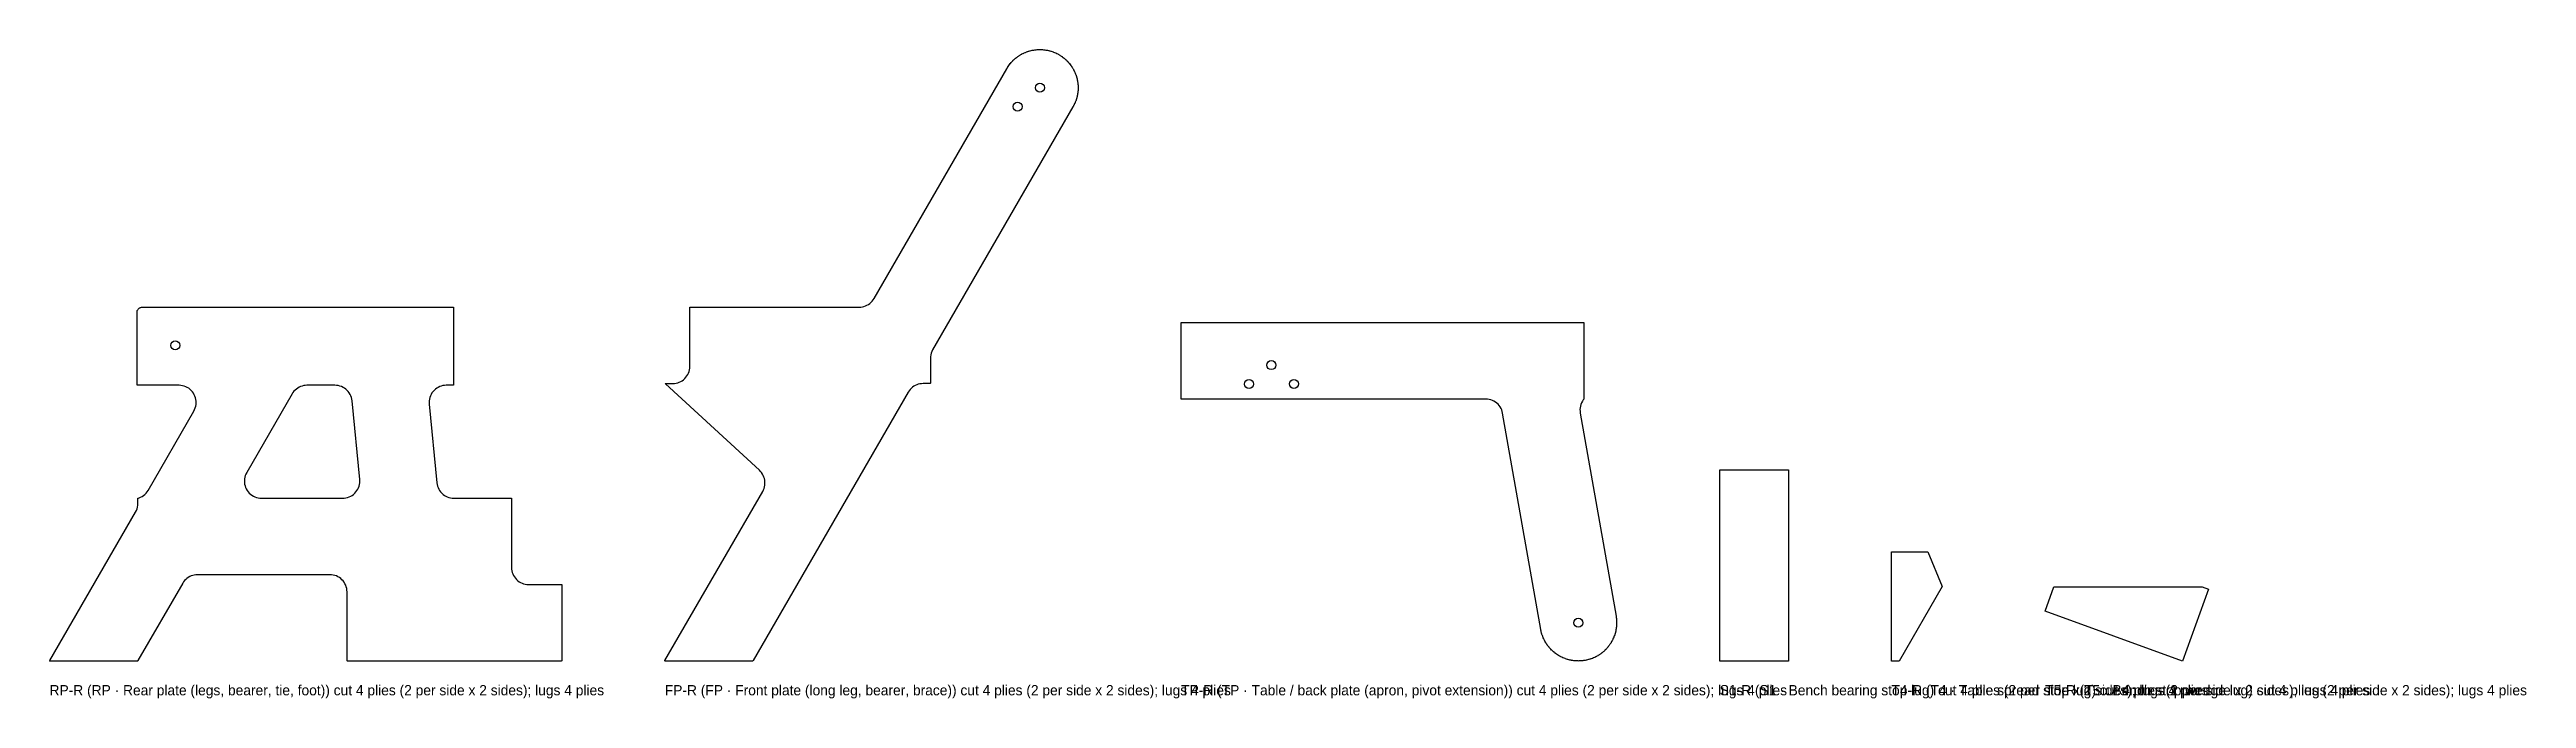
# Model space of a CAD drawing. Header units: millimetres. Extents: x 0 to 2884, y -44 to 712.
import ezdxf

# ---------------------------------------------------------------- set-up
doc = ezdxf.new("R2010")
doc.units = ezdxf.units.MM
for name, color, linetype in [('FP', 7, 'Continuous'), ('FP_HOLES', 1, 'Continuous'), ('RP', 7, 'Continuous'), ('RP_HOLES', 1, 'Continuous'), ('S1', 7, 'Continuous'), ('T4', 7, 'Continuous'), ('T5', 7, 'Continuous'), ('TP', 7, 'Continuous'), ('TP_HOLES', 1, 'Continuous')]:
    doc.layers.add(name, color=color, linetype=linetype)

msp = doc.modelspace()

# ---------------------------------------------------------------- linework, layer by layer
at = {"layer": 'FP'}
msp.add_lwpolyline([(716.35, 0.02), (716.56, 0.43), (830.32, 197.47), (831.2, 199.18), (831.91, 200.98), (832.45, 202.83), (832.81, 204.73), (832.98, 206.65), (832.97, 208.58), (832.77, 210.5), (832.38, 212.39), (831.82, 214.24), (831.08, 216.02), (830.17, 217.72), (829.1, 219.33), (827.88, 220.83), (826.52, 222.2), (717.13, 322.66), (716.81, 322.98), (717.26, 323), (725.55, 323), (727.51, 323.1), (729.45, 323.38), (731.35, 323.86), (733.2, 324.52), (734.98, 325.36), (736.66, 326.37), (738.24, 327.54), (739.69, 328.86), (741.01, 330.31), (742.18, 331.89), (743.19, 333.57), (744.03, 335.35), (744.69, 337.19), (745.16, 339.1), (745.45, 341.04), (745.55, 343), (745.55, 411.51), (745.57, 411.98), (746.04, 412), (942.63, 412), (944.53, 412.09), (946.41, 412.36), (948.26, 412.81), (950.06, 413.43), (951.79, 414.22), (953.44, 415.17), (954.99, 416.28), (956.43, 417.53), (957.74, 418.9), (958.92, 420.4), (959.95, 422), (1114.5, 689.68), (1114.58, 689.82), (1115.2, 690.86), (1115.37, 691.14), (1115.99, 692.09), (1116.17, 692.35), (1116.81, 693.28), (1117, 693.55), (1117.67, 694.46), (1117.87, 694.72), (1118.57, 695.6), (1118.78, 695.86), (1119.51, 696.72), (1119.73, 696.96), (1120.48, 697.8), (1120.71, 698.04), (1121.5, 698.85), (1121.72, 699.08), (1122.54, 699.86), (1122.78, 700.09), (1123.61, 700.85), (1123.86, 701.06), (1124.72, 701.79), (1124.97, 702), (1125.86, 702.7), (1126.11, 702.9), (1127.02, 703.57), (1127.29, 703.77), (1128.22, 704.41), (1128.49, 704.59), (1129.44, 705.2), (1129.71, 705.37), (1130.68, 705.95), (1130.97, 706.12), (1131.96, 706.67), (1132.24, 706.82), (1133.24, 707.33), (1133.54, 707.48), (1134.56, 707.96), (1134.86, 708.1), (1135.89, 708.55), (1136.2, 708.67), (1137.25, 709.09), (1137.55, 709.2), (1138.62, 709.58), (1138.92, 709.69), (1140, 710.03), (1140.31, 710.13), (1141.4, 710.44), (1141.72, 710.52), (1142.81, 710.8), (1143.13, 710.87), (1144.23, 711.11), (1144.55, 711.17), (1145.66, 711.38), (1145.99, 711.43), (1147.11, 711.6), (1147.42, 711.64), (1148.55, 711.77), (1148.88, 711.8), (1150, 711.89), (1150.33, 711.91), (1151.46, 711.97), (1151.78, 711.98), (1152.91, 712), (1153.24, 712), (1154.37, 711.98), (1154.69, 711.97), (1155.82, 711.91), (1156.15, 711.89), (1157.27, 711.8), (1157.6, 711.77), (1158.72, 711.64), (1159.04, 711.6), (1160.16, 711.43), (1160.49, 711.38), (1161.6, 711.17), (1161.91, 711.11), (1163.02, 710.87), (1163.34, 710.8), (1164.43, 710.52), (1164.75, 710.44), (1165.83, 710.13), (1166.15, 710.03), (1167.23, 709.69), (1167.53, 709.58), (1168.59, 709.2), (1168.9, 709.09), (1169.95, 708.67), (1170.26, 708.55), (1171.29, 708.1), (1171.58, 707.97), (1172.6, 707.48), (1172.91, 707.33), (1173.91, 706.82), (1174.19, 706.67), (1175.18, 706.12), (1175.47, 705.95), (1176.43, 705.37), (1176.71, 705.2), (1177.66, 704.59), (1177.93, 704.41), (1178.86, 703.77), (1179.13, 703.57), (1180.03, 702.9), (1180.29, 702.7), (1181.18, 702), (1181.43, 701.79), (1182.29, 701.06), (1182.54, 700.85), (1183.37, 700.09), (1183.61, 699.86), (1184.42, 699.08), (1184.65, 698.85), (1185.44, 698.04), (1185.66, 697.8), (1186.42, 696.96), (1186.64, 696.72), (1187.37, 695.86), (1187.58, 695.6), (1188.28, 694.72), (1188.47, 694.46), (1189.15, 693.55), (1189.34, 693.28), (1189.98, 692.36), (1190.16, 692.09), (1190.78, 691.14), (1190.95, 690.86), (1191.53, 689.89), (1191.69, 689.6), (1192.24, 688.62), (1192.39, 688.33), (1192.91, 687.33), (1193.06, 687.03), (1193.54, 686.01), (1193.67, 685.72), (1194.12, 684.68), (1194.25, 684.37), (1194.66, 683.33), (1194.78, 683.02), (1195.16, 681.95), (1195.26, 681.65), (1195.61, 680.58), (1195.7, 680.26), (1196.01, 679.18), (1196.1, 678.86), (1196.37, 677.76), (1196.44, 677.45), (1196.68, 676.34), (1196.75, 676.02), (1196.95, 674.91), (1197, 674.58), (1197.17, 673.47), (1197.21, 673.15), (1197.34, 672.03), (1197.37, 671.7), (1197.47, 670.57), (1197.49, 670.25), (1197.54, 669.12), (1197.55, 668.79), (1197.57, 667.66), (1197.57, 667.34), (1197.55, 666.21), (1197.54, 665.88), (1197.49, 664.75), (1197.47, 664.43), (1197.37, 663.3), (1197.34, 662.97), (1197.21, 661.85), (1197.17, 661.53), (1197, 660.42), (1196.95, 660.09), (1196.75, 658.98), (1196.68, 658.66), (1196.44, 657.55), (1196.37, 657.24), (1196.1, 656.14), (1196.01, 655.82), (1195.7, 654.74), (1195.61, 654.42), (1195.26, 653.35), (1195.16, 653.05), (1194.78, 651.98), (1194.66, 651.67), (1194.25, 650.63), (1194.12, 650.32), (1193.67, 649.28), (1193.54, 648.99), (1193.06, 647.97), (1192.91, 647.67), (1192.39, 646.67), (1192.24, 646.38), (1191.65, 645.32), (1191.57, 645.18), (1028.23, 362.26), (1027.28, 360.39), (1026.53, 358.44), (1025.99, 356.42), (1025.66, 354.35), (1025.55, 352.26), (1025.55, 323.49), (1025.53, 323.02), (1025.06, 323), (1017.11, 323), (1015.21, 322.91), (1013.32, 322.64), (1011.47, 322.19), (1009.67, 321.57), (1007.94, 320.78), (1006.3, 319.83), (1004.74, 318.72), (1003.31, 317.47), (1001.99, 316.1), (1000.82, 314.6), (999.79, 313), (819.32, 0.41), (819.06, 0.02), (818.6, 0), (716.81, 0)], close=True, dxfattribs=at)
at = {"layer": 'FP_HOLES'}
for centre in [(1153.07, 667.5), (1127.1, 645.5)]:
    msp.add_circle(centre, 5.25, dxfattribs=at)
at = {"layer": 'RP'}
for points in [[(0, 0.02), (0.21, 0.43), (100.17, 173.47), (101.12, 175.34), (101.87, 177.29), (102.41, 179.32), (102.74, 181.38), (102.85, 183.48), (102.85, 189.01), (102.87, 189.48), (103.42, 189.68), (104.22, 189.92), (106.07, 190.69), (107.83, 191.65), (109.49, 192.77), (111.02, 194.06), (112.42, 195.49), (113.67, 197.05), (114.76, 198.73), (168.06, 291), (168.97, 292.77), (169.7, 294.63), (170.24, 296.55), (170.58, 298.51), (170.73, 300.5), (170.68, 302.49), (170.44, 304.47), (169.99, 306.41), (169.36, 308.3), (168.54, 310.12), (167.54, 311.85), (166.38, 313.47), (165.06, 314.96), (163.6, 316.32), (162.01, 317.52), (160.31, 318.56), (158.51, 319.43), (156.64, 320.11), (154.7, 320.6), (152.73, 320.9), (150.74, 321), (102.34, 321), (101.87, 321.02), (101.85, 321.49), (101.85, 405.75), (101.86, 406.15), (101.93, 406.88), (102.05, 407.45), (102.22, 408.02), (102.44, 408.56), (102.72, 409.08), (103.04, 409.56), (103.42, 410.02), (103.83, 410.43), (104.29, 410.81), (104.77, 411.13), (105.29, 411.41), (105.83, 411.63), (106.4, 411.8), (106.97, 411.92), (107.7, 411.99), (108.1, 412), (469.86, 412), (470.33, 411.98), (470.35, 411.51), (470.35, 321.49), (470.33, 321.02), (469.86, 321), (461.93, 321), (459.97, 320.9), (458.03, 320.62), (456.13, 320.14), (454.28, 319.48), (452.51, 318.64), (450.83, 317.63), (449.25, 316.47), (447.8, 315.15), (446.48, 313.7), (445.31, 312.13), (444.3, 310.44), (443.46, 308.67), (442.8, 306.83), (442.32, 304.92), (442.03, 302.98), (441.93, 301.03), (442.02, 299.07), (450.91, 207.57), (451.19, 205.62), (451.67, 203.72), (452.33, 201.87), (453.17, 200.09), (454.17, 198.4), (455.34, 196.83), (456.66, 195.37), (458.12, 194.05), (459.69, 192.88), (461.38, 191.87), (463.15, 191.03), (465, 190.36), (466.91, 189.89), (468.85, 189.6), (470.81, 189.5), (537.36, 189.5), (537.83, 189.48), (537.85, 189.01), (537.85, 109), (537.95, 107.04), (538.23, 105.1), (538.71, 103.19), (539.37, 101.35), (540.21, 99.57), (541.22, 97.89), (542.39, 96.31), (543.71, 94.86), (545.16, 93.54), (546.74, 92.37), (548.42, 91.36), (550.2, 90.52), (552.04, 89.86), (553.95, 89.38), (555.89, 89.1), (557.85, 89), (595.86, 89), (596.33, 88.98), (596.35, 88.51), (596.35, 0.49), (596.33, 0.02), (595.86, 0), (346.84, 0), (346.37, 0.02), (346.35, 0.49), (346.35, 80.5), (346.25, 82.46), (345.97, 84.4), (345.49, 86.31), (344.83, 88.15), (343.99, 89.93), (342.98, 91.61), (341.81, 93.19), (340.49, 94.64), (339.04, 95.96), (337.46, 97.13), (335.78, 98.14), (334, 98.98), (332.16, 99.64), (330.25, 100.12), (328.31, 100.4), (326.35, 100.5), (172.34, 100.5), (170.44, 100.41), (168.56, 100.14), (166.71, 99.69), (164.91, 99.07), (163.18, 98.28), (161.53, 97.33), (159.98, 96.22), (158.54, 94.98), (157.23, 93.6), (156.05, 92.1), (155.02, 90.5), (102.98, 0.41), (102.73, 0.02), (102.27, 0), (0.46, 0)], [(341.21, 189.5), (343.17, 189.6), (345.11, 189.88), (347.01, 190.36), (348.85, 191.02), (350.63, 191.86), (352.31, 192.87), (353.89, 194.03), (355.34, 195.35), (356.66, 196.8), (357.83, 198.37), (358.84, 200.06), (359.68, 201.83), (360.34, 203.67), (360.82, 205.58), (361.11, 207.52), (361.21, 209.47), (361.11, 211.43), (352.23, 302.93), (351.94, 304.88), (351.47, 306.78), (350.81, 308.63), (349.97, 310.41), (348.96, 312.1), (347.79, 313.67), (346.48, 315.13), (345.02, 316.45), (343.44, 317.62), (341.76, 318.63), (339.98, 319.47), (338.13, 320.14), (336.23, 320.61), (334.29, 320.9), (332.32, 321), (299.72, 321), (297.82, 320.91), (295.93, 320.64), (294.08, 320.19), (292.29, 319.57), (290.55, 318.78), (288.91, 317.83), (287.36, 316.72), (285.92, 315.48), (284.6, 314.1), (283.43, 312.6), (282.4, 311), (229.54, 219.5), (228.63, 217.73), (227.9, 215.87), (227.36, 213.95), (227.02, 211.99), (226.87, 210), (226.92, 208.01), (227.16, 206.03), (227.61, 204.09), (228.24, 202.2), (229.06, 200.38), (230.06, 198.65), (231.22, 197.03), (232.54, 195.54), (234, 194.18), (235.59, 192.98), (237.29, 191.94), (239.09, 191.07), (240.96, 190.39), (242.9, 189.9), (244.87, 189.6), (246.86, 189.5)]]:
    msp.add_lwpolyline(points, close=True, dxfattribs=at)
at = {"layer": 'RP_HOLES'}
msp.add_circle((146.35, 367.5), 5.25, dxfattribs=at)
at = {"layer": 'S1'}
msp.add_lwpolyline([(1944.6, 0), (1944.6, 222.5), (2024.6, 222.5), (2024.6, 0)], close=True, dxfattribs=at)
at = {"layer": 'T4'}
msp.add_lwpolyline([(2203.54, 86.76), (2153.45, 0), (2144.6, 0), (2144.6, 127), (2187.1, 127)], close=True, dxfattribs=at)
at = {"layer": 'T5'}
msp.add_lwpolyline([(2506.26, 86.35), (2513.72, 83.63), (2483.28, 0), (2323.54, 58.14), (2333.8, 86.35)], close=True, dxfattribs=at)
at = {"layer": 'TP'}
msp.add_lwpolyline([(1317.6, 305.02), (1317.57, 305.49), (1317.57, 393.51), (1317.6, 393.98), (1318.06, 394), (1786.08, 394), (1786.55, 393.98), (1786.57, 393.51), (1786.57, 305.49), (1786.55, 305.01), (1786.04, 304.32), (1785.82, 304.05), (1784.7, 302.37), (1783.76, 300.57), (1783.01, 298.7), (1782.45, 296.75), (1782.09, 294.76), (1781.93, 292.74), (1781.97, 290.72), (1782.22, 288.71), (1823.91, 52.31), (1823.94, 52.14), (1824.13, 50.95), (1824.17, 50.63), (1824.31, 49.51), (1824.35, 49.18), (1824.46, 48.05), (1824.48, 47.74), (1824.55, 46.61), (1824.56, 46.27), (1824.59, 45.15), (1824.6, 44.82), (1824.59, 43.69), (1824.58, 43.37), (1824.54, 42.24), (1824.52, 41.91), (1824.44, 40.79), (1824.41, 40.46), (1824.3, 39.34), (1824.26, 39.01), (1824.1, 37.89), (1824.05, 37.57), (1823.86, 36.46), (1823.8, 36.13), (1823.58, 35.03), (1823.51, 34.71), (1823.25, 33.61), (1823.16, 33.29), (1822.86, 32.2), (1822.77, 31.9), (1822.44, 30.82), (1822.34, 30.5), (1821.97, 29.43), (1821.86, 29.13), (1821.46, 28.08), (1821.33, 27.77), (1820.89, 26.73), (1820.76, 26.43), (1820.29, 25.4), (1820.15, 25.11), (1819.65, 24.1), (1819.49, 23.81), (1818.96, 22.82), (1818.8, 22.53), (1818.23, 21.56), (1818.06, 21.28), (1817.46, 20.32), (1817.28, 20.04), (1816.64, 19.11), (1816.46, 18.85), (1815.79, 17.93), (1815.6, 17.67), (1814.91, 16.78), (1814.7, 16.52), (1813.98, 15.65), (1813.77, 15.41), (1813.02, 14.56), (1812.8, 14.32), (1812.02, 13.5), (1811.79, 13.26), (1810.99, 12.47), (1810.75, 12.25), (1809.93, 11.48), (1809.68, 11.26), (1808.83, 10.52), (1808.58, 10.31), (1807.7, 9.6), (1807.44, 9.39), (1806.54, 8.71), (1806.28, 8.52), (1805.36, 7.87), (1805.09, 7.68), (1804.15, 7.06), (1803.87, 6.88), (1802.91, 6.29), (1802.63, 6.13), (1801.64, 5.57), (1801.36, 5.41), (1800.36, 4.88), (1800.07, 4.73), (1799.06, 4.24), (1798.75, 4.1), (1797.72, 3.64), (1797.43, 3.52), (1796.38, 3.09), (1796.08, 2.97), (1795.02, 2.58), (1794.7, 2.47), (1793.63, 2.11), (1793.33, 2.01), (1792.25, 1.69), (1791.92, 1.6), (1790.83, 1.32), (1790.52, 1.24), (1789.42, 0.99), (1789.1, 0.92), (1787.99, 0.71), (1787.67, 0.65), (1786.55, 0.47), (1786.23, 0.43), (1785.11, 0.29), (1784.78, 0.25), (1783.65, 0.14), (1783.34, 0.12), (1782.21, 0.05), (1781.87, 0.04), (1780.75, 0.01), (1780.42, 0), (1779.29, 0.01), (1778.97, 0.02), (1777.84, 0.06), (1777.51, 0.08), (1776.39, 0.16), (1776.06, 0.19), (1774.94, 0.3), (1774.61, 0.34), (1773.49, 0.5), (1773.17, 0.55), (1772.06, 0.74), (1771.73, 0.8), (1770.63, 1.02), (1770.31, 1.09), (1769.21, 1.35), (1768.89, 1.44), (1767.8, 1.74), (1767.5, 1.83), (1766.42, 2.16), (1766.1, 2.26), (1765.03, 2.63), (1764.73, 2.74), (1763.68, 3.14), (1763.37, 3.27), (1762.33, 3.71), (1762.03, 3.84), (1761, 4.31), (1760.71, 4.45), (1759.7, 4.95), (1759.41, 5.11), (1758.42, 5.64), (1758.13, 5.8), (1757.16, 6.37), (1756.88, 6.54), (1755.92, 7.14), (1755.64, 7.32), (1754.71, 7.96), (1754.45, 8.14), (1753.53, 8.81), (1753.27, 9), (1752.38, 9.69), (1752.12, 9.9), (1751.25, 10.62), (1751.01, 10.83), (1750.16, 11.58), (1749.92, 11.8), (1749.1, 12.58), (1748.86, 12.81), (1748.07, 13.61), (1747.85, 13.85), (1747.08, 14.67), (1746.86, 14.92), (1746.12, 15.77), (1745.91, 16.02), (1745.2, 16.9), (1744.99, 17.16), (1744.31, 18.06), (1744.12, 18.32), (1743.47, 19.24), (1743.28, 19.51), (1742.66, 20.45), (1742.48, 20.73), (1741.89, 21.69), (1741.73, 21.97), (1741.17, 22.96), (1741.01, 23.24), (1740.48, 24.24), (1740.33, 24.53), (1739.84, 25.54), (1739.7, 25.85), (1739.24, 26.88), (1739.12, 27.17), (1738.69, 28.22), (1738.57, 28.52), (1738.18, 29.58), (1738.07, 29.9), (1737.71, 30.97), (1737.61, 31.27), (1737.29, 32.35), (1737.2, 32.68), (1736.92, 33.77), (1736.84, 34.08), (1736.59, 35.18), (1736.52, 35.5), (1736.29, 36.69), (1736.26, 36.85), (1691.89, 288.47), (1691.45, 290.42), (1690.82, 292.31), (1690, 294.12), (1689, 295.85), (1687.83, 297.47), (1686.52, 298.96), (1685.05, 300.32), (1683.46, 301.52), (1681.76, 302.56), (1679.97, 303.43), (1678.09, 304.11), (1676.16, 304.6), (1674.19, 304.9), (1672.2, 305), (1318.06, 305)], close=True, dxfattribs=at)
at = {"layer": 'TP_HOLES'}
for centre in [(1422.57, 344.5), (1396.6, 322.5), (1448.8, 322.7), (1780.1, 44.5)]:
    msp.add_circle(centre, 5.25, dxfattribs=at)

# ---------------------------------------------------------------- texts
at = {"layer": 'FP'}
msp.add_text('FP-R (FP · Front plate (long leg, bearer, brace)) cut 4 plies (2 per side x 2 sides); lugs 4 plies', height=12, dxfattribs=at).set_placement((716.35, -40))
at = {"layer": 'RP'}
msp.add_text('RP-R (RP · Rear plate (legs, bearer, tie, foot)) cut 4 plies (2 per side x 2 sides); lugs 4 plies', height=12, dxfattribs=at).set_placement((0, -40))
at = {"layer": 'S1'}
msp.add_text('S1-R (S1 · Bench bearing stop lug) cut 4 plies (2 per side x 2 sides); lugs 4 plies', height=12, dxfattribs=at).set_placement((1944.6, -40))
at = {"layer": 'T4'}
msp.add_text('T4-R (T4 · Table spread stop lug) cut 4 plies (2 per side x 2 sides); lugs 4 plies', height=12, dxfattribs=at).set_placement((2144.6, -40))
at = {"layer": 'T5'}
msp.add_text('T5-R (T5 · Bench stop wedge lug) cut 4 plies (2 per side x 2 sides); lugs 4 plies', height=12, dxfattribs=at).set_placement((2323.54, -40))
at = {"layer": 'TP'}
msp.add_text('TP-R (TP · Table / back plate (apron, pivot extension)) cut 4 plies (2 per side x 2 sides); lugs 4 plies', height=12, dxfattribs=at).set_placement((1317.57, -40))

doc.saveas('drawing.dxf')
